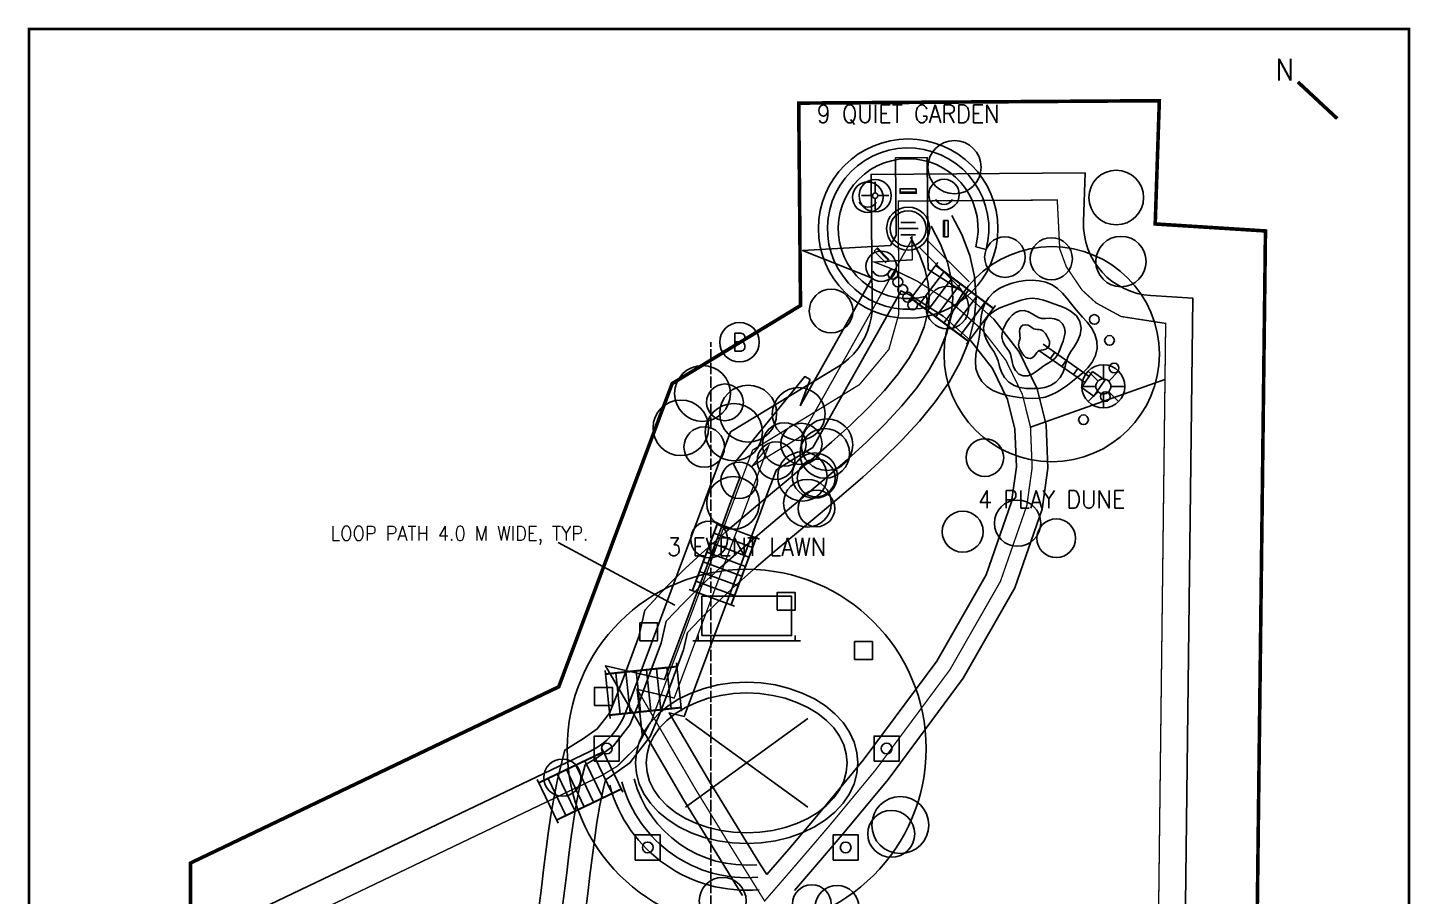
# Model space of a CAD drawing. Header units: metres. Extents: x -18 to 366, y -34 to 186.
# Drawn here: x -18.2 to 136, y 89.5 to 186.4 of the extents above; entities that cross this region are included whole.
import ezdxf
from ezdxf.enums import TextEntityAlignment as Align

# ---------------------------------------------------------------- set-up
doc = ezdxf.new("R2010")
doc.units = ezdxf.units.M
doc.linetypes.add('DASHED', pattern=[1.524, 1.27, -0.254])
for name, color, linetype in [('NABTA-ANNO', 7, 'Continuous'), ('NABTA-BRIDGE', 30, 'Continuous'), ('NABTA-CONNECT', 7, 'Continuous'), ('NABTA-D-ROOM03', 6, 'Continuous'), ('NABTA-D-ROOM04', 6, 'Continuous'), ('NABTA-D-ROOM09', 6, 'Continuous'), ('NABTA-DIM', 2, 'Continuous'), ('NABTA-LOOP', 3, 'Continuous'), ('NABTA-LOOP-EDGE', 94, 'Continuous'), ('NABTA-PARCEL', 1, 'Continuous'), ('NABTA-RING', 96, 'Continuous'), ('NABTA-ROOMS', 2, 'Continuous'), ('NABTA-SETBACK', 8, 'Continuous'), ('NABTA-SHEET', 7, 'Continuous'), ('NABTA-TREES', 64, 'Continuous'), ('NABTA-WADI', 5, 'Continuous'), ('NABTA-WADI-BANK', 4, 'Continuous')]:
    doc.layers.add(name, color=color, linetype=linetype)
doc.styles.add('textstyle3', font='')
doc.styles.add('textstyle4', font='Standard')
doc.styles.get('textstyle3').set_extended_font_data('Standard')

msp = doc.modelspace()

# ---------------------------------------------------------------- linework, layer by layer
at = {"layer": 'NABTA-BRIDGE'}
for p, q in [((83.32711569046798, 160.216427954364), (80.09078363983825, 155.8936794238494)), ((84.00225480428686, 159.2112863593778), (81.24537935375044, 155.528945018569)), ((84.9171222181524, 158.5263483592445), (82.16024676761597, 154.8440070184357)), ((85.83198963201794, 157.8414103591113), (83.07511418148151, 154.1590690183025)), ((86.74685704588349, 157.156472358978), (83.98998159534706, 153.4741310181692)), ((87.66172445974902, 156.4715343588447), (84.9048490092126, 152.7891930180359)), ((88.57659187361456, 155.7865963587114), (85.81971642307813, 152.1042550179026)), ((89.73118758752675, 155.4218619534311), (86.49485553689702, 151.0991134229164)), ((58.37537098811386, 131.2536290862727), (63.43363527828333, 129.3631364597871)), ((58.34995297225645, 130.0430604705183), (62.65884477499341, 128.4326408257343)), ((57.94984871268278, 128.9725283456147), (62.25874051541975, 127.3621087008307)), ((57.14964019353545, 126.8314640958075), (61.45853199627241, 125.2210444510235)), ((57.54974445310911, 127.9019962207111), (61.85863625584608, 126.2915765759271)), ((56.74953593396178, 125.760931970904), (61.05842773669875, 124.15051232612)), ((55.57464117109819, 123.7599042119476), (60.63290546126767, 121.869411585462)), ((56.34943167438811, 124.6903998460004), (60.65832347712508, 123.0799802012164)), ((46.2290211227904, 114.7069578106557), (46.79720456161392, 109.3369328963888)), ((47.40762199429412, 114.4294286506197), (47.89163010884749, 109.8549629829109)), ((48.54413520366276, 114.5496791138628), (49.02814331821614, 109.975213446154)), ((49.68064841303141, 114.6699295771059), (50.16465652758478, 110.0954639093971)), ((50.81716162240005, 114.790180040349), (51.30116973695343, 110.2157143726402)), ((51.95367483176869, 114.910430503592), (52.43768294632207, 110.3359648358832)), ((53.09018804113734, 115.0306809668351), (53.57419615569071, 110.4562152991263)), ((54.18461358837091, 115.5487110533572), (54.75279702719443, 110.1786861390903)), ((46.99457182876024, 100.9903742289828), (45.00762385015418, 105.1391135230712)), ((48.19809259561751, 101.1232659620698), (45.8655884468191, 105.993525133391)), ((43.90234378347694, 99.5094192138727), (41.91539580487088, 103.6581585079611)), ((44.93308646523803, 100.0030708855761), (42.94613848663198, 104.1518101796645)), ((45.96382914699914, 100.4967225572794), (43.97688116839308, 104.6454618513678)), ((40.98289382328981, 97.66770426014621), (38.65038967449141, 102.5379634314674)), ((41.84085841995473, 98.52211587046597), (39.85391044134868, 102.6708551645544)), ((42.87160110171583, 99.01576754216934), (40.88465312310978, 103.1645068362578))]:
    msp.add_line(p, q, dxfattribs=at)
for points in [[(89.4914592874801, 155.1016583585782, 0.22, 0.22, 0), (83.08738739042133, 159.8962243595111, 0.22, 0.22, 0)], [(86.73458383694367, 151.4193170177693, 0.22, 0.22, 0), (80.3305119398849, 156.2138830187023, 0.22, 0.22, 0)], [(58.75005723183011, 131.1135925954219, 0.22, 0.22, 0), (55.94932741481445, 123.6198677210968, 0.22, 0.22, 0)], [(63.05894903456708, 129.5031729506379, 0.22, 0.22, 0), (60.25821921755141, 122.0094480763128, 0.22, 0.22, 0)], [(54.22670125050598, 115.1509314300782, 0.22, 0.22, 0), (46.27110878492547, 114.3091781873767, 0.22, 0.22, 0)], [(54.71070936505936, 110.5764657623694, 0.22, 0.22, 0), (46.75511689947885, 109.7347125196679, 0.22, 0.22, 0)], [(38.82316775958758, 102.177203492851, 0.22, 0.22, 0), (46.03836653191528, 105.6327651947746, 0.22, 0.22, 0)], [(40.81011573819364, 98.0284641987626, 0.22, 0.22, 0), (48.02531451052133, 101.4840259006862, 0.22, 0.22, 0)]]:
    msp.add_lwpolyline(points, format="xyseb", dxfattribs=at)
at = {"layer": 'NABTA-CONNECT'}
for points in [[(108.6297246205928, 147.1608367926723), (93.63379810329906, 141.8709782928274)], [(50.39288449835938, 107.2856904442451), (49.80264545075815, 112.6029888880572)]]:
    msp.add_lwpolyline(points, dxfattribs=at)
at = {"layer": 'NABTA-D-ROOM03'}
for p, q in [((56, 118), (68, 118)), ((56.6, 118.6), (56.6, 118)), ((67.4, 118.6), (67.4, 118)), ((55.18, 99.45), (68.82000000000001, 109.35)), ((55.18, 109.35), (68.82000000000001, 99.45))]:
    msp.add_line(p, q, dxfattribs=at)
for points in [[(65.39992376674286, 121.4207390469142), (67.39992376674286, 121.4207390469142), (67.39992376674286, 123.4207390469142), (65.39992376674286, 123.4207390469142)], [(57, 118.6), (67, 118.6), (67, 123), (57, 123)], [(50.07261063532883, 118.0227555330226), (52.07261063532883, 118.0227555330226), (52.07261063532883, 120.0227555330226), (50.07261063532883, 120.0227555330226)], [(74.02275553302263, 115.9273893646712), (76.02275553302263, 115.9273893646712), (76.02275553302263, 117.9273893646712), (74.02275553302263, 117.9273893646712)], [(45.02522544663956, 110.8143424365364), (47.02522544663956, 110.8143424365364), (47.02522544663956, 112.8143424365364), (45.02522544663956, 112.8143424365364)], [(74.4, 104.4), (74.29391628103525, 105.5747357299805), (73.97748024598445, 106.7293714059227), (73.45610620313995, 107.8441508912858), (72.73871500692704, 108.9), (71.83758141961131, 109.8788528610785), (70.76812408671319, 110.7639610306789), (69.54864171970814, 111.5401800626211), (68.2, 112.19422863406), (66.74527456132711, 112.7149157926016), (65.20935615927125, 113.0933324366016), (63.61852478352864, 113.3230037523643), (62, 113.4), (60.38147521647136, 113.3230037523643), (58.79064384072874, 113.0933324366016), (57.25472543867289, 112.7149157926016), (55.8, 112.19422863406), (54.45135828029186, 111.5401800626211), (53.23187591328681, 110.7639610306789), (52.16241858038869, 109.8788528610785), (51.26128499307296, 108.9), (50.54389379686005, 107.8441508912858), (50.02251975401555, 106.7293714059227), (49.70608371896475, 105.5747357299805), (49.6, 104.4), (49.70608371896475, 103.2252642700195), (50.02251975401555, 102.0706285940773), (50.54389379686005, 100.9558491087142), (51.26128499307296, 99.9), (52.16241858038868, 98.92114713892153), (53.23187591328681, 98.03603896932108), (54.45135828029186, 97.2598199373789), (55.8, 96.60577136594006), (57.25472543867289, 96.08508420739842), (58.79064384072874, 95.70666756339838), (60.38147521647136, 95.47699624763571), (62, 95.4), (63.61852478352863, 95.47699624763571), (65.20935615927125, 95.70666756339838), (66.74527456132711, 96.08508420739842), (68.2, 96.60577136594006), (69.54864171970813, 97.25981993737888), (70.76812408671319, 98.03603896932108), (71.83758141961131, 98.92114713892151), (72.73871500692704, 99.9), (73.45610620313995, 100.9558491087142), (73.97748024598445, 102.0706285940773), (74.29391628103525, 103.2252642700195)], [(73.2, 104.4), (73.10418244738668, 105.4181042993164), (72.81836925443757, 106.4187885517997), (72.3474507641264, 107.3849307724477), (71.69948452238572, 108.3), (70.88555741126183, 109.148339146268), (69.91959594928933, 109.9154328932551), (68.81812800489767, 110.5881560542716), (67.6, 111.1549981495186), (66.286054442489, 111.606260353588), (64.89877330514824, 111.9342214450547), (63.46189335286458, 112.1332699187157), (62, 112.2), (60.53810664713542, 112.1332699187157), (59.10122669485177, 111.9342214450547), (57.713945557511, 111.606260353588), (56.4, 111.1549981495186), (55.18187199510233, 110.5881560542716), (54.08040405071067, 109.9154328932551), (53.11444258873816, 109.148339146268), (52.30051547761428, 108.3), (51.65254923587359, 107.3849307724477), (51.18163074556244, 106.4187885517997), (50.89581755261332, 105.4181042993164), (50.8, 104.4), (50.89581755261332, 103.3818957006836), (51.18163074556243, 102.3812114482003), (51.65254923587359, 101.4150692275523), (52.30051547761428, 100.5), (53.11444258873816, 99.65166085373198), (54.08040405071066, 98.88456710674494), (55.18187199510233, 98.21184394572838), (56.39999999999999, 97.64500185048139), (57.713945557511, 97.19373964641197), (59.10122669485177, 96.86577855494528), (60.53810664713542, 96.66673008128429), (62, 96.60000000000001), (63.46189335286457, 96.66673008128429), (64.89877330514823, 96.86577855494528), (66.286054442489, 97.19373964641197), (67.6, 97.64500185048138), (68.81812800489766, 98.21184394572836), (69.91959594928933, 98.88456710674494), (70.88555741126183, 99.65166085373198), (71.69948452238572, 100.5), (72.34745076412642, 101.4150692275523), (72.81836925443756, 102.3812114482003), (73.10418244738668, 103.3818957006836)], [(45, 104.6), (47.8, 104.6), (47.8, 107.4), (45, 107.4)], [(76.19999999999999, 104.6), (79, 104.6), (79, 107.4), (76.19999999999999, 107.4)], [(49.56913421348985, 93.56913421348986), (52.36913421348985, 93.56913421348986), (52.36913421348985, 96.36913421348987), (49.56913421348985, 96.36913421348987)], [(71.63086578651013, 93.56913421348985), (74.43086578651014, 93.56913421348985), (74.43086578651014, 96.36913421348986), (71.63086578651013, 96.36913421348986)]]:
    msp.add_lwpolyline(points, close=True, dxfattribs=at)
for centre in [(46.4, 106), (77.6, 106), (50.96913421348985, 94.96913421348987), (73.03086578651013, 94.96913421348985)]:
    msp.add_circle(centre, 0.6, dxfattribs=at)
for radius in [15.8, 14.4, 13]:
    msp.add_arc((62, 106), radius, 195, 275, dxfattribs=at)
at = {"layer": 'NABTA-D-ROOM04'}
for p, q in [((95.06388455641424, 151.0957521349801), (100.1753933127775, 147.5166351721496)), ((94.58208034987935, 150.4076644177774), (99.69358910624265, 146.8285474549469)), ((96.34176174550507, 150.2009728942725), (95.85995753897018, 149.5128851770697)), ((97.61963893459588, 149.3061936535648), (97.137834728061, 148.6181059363621)), ((98.89751612368671, 148.4114144128572), (98.41571191715182, 147.7233266956545)), ((101.1660303038033, 146.9939696961967), (100.0629437251523, 148.0970562748477)), ((101.76, 147.24), (101.76, 148.8)), ((102.3539696961967, 146.9939696961967), (103.4570562748477, 148.0970562748477)), ((100.92, 146.4), (99.36, 146.4)), ((101.1660303038033, 145.8060303038033), (100.0629437251523, 144.7029437251523)), ((101.76, 145.56), (101.76, 144)), ((102.3539696961967, 145.8060303038033), (103.4570562748477, 144.7029437251523)), ((102.6, 146.4), (104.16, 146.4))]:
    msp.add_line(p, q, dxfattribs=at)
for points in [[(101.0333454176331, 151.44), (100.8070370782006, 152.2249965499939), (100.4245927739958, 152.9428903321811), (99.95009110530822, 153.5780133475421), (99.44896874973426, 154.1411369875566), (98.96866620602921, 154.6625545624356), (98.52665765662584, 155.1774847639611), (98.10978523541118, 155.7097852354112), (97.68431160282397, 156.2606142755578), (97.21201583673034, 156.8065324614282), (96.66565336453972, 157.3075296707633), (96.03793007916295, 157.7213232865087), (95.34133292740763, 158.0177693378489), (94.60025016628907, 158.1874068482021), (93.84, 158.2408936232069), (93.07831304614275, 158.2001586905651), (92.3231626187501, 158.0856987885536), (91.57744418597746, 157.9060130257911), (90.84747666741953, 157.6540387298453), (90.1502815065861, 157.3121533430393), (89.51504101832526, 156.8633270250382), (88.97686934695571, 156.3031306530443), (88.56481822382493, 155.646817088017), (88.28914681690664, 154.9278322222567), (88.13383766532567, 154.1879429511747), (88.05859818253224, 153.4629999913605), (88.01080131359417, 152.7704765610958), (87.94357120776762, 152.1043679669325), (87.83334541763313, 151.44), (87.69003590760978, 150.7470654654303), (87.55554433319575, 150.0056140039577), (87.49083114523776, 149.2183297297339), (87.55617969342234, 148.4138716312048), (87.79190677621585, 147.6397311524332), (88.20648208804785, 146.9474193794258), (88.77597572374874, 146.3759757237488), (89.45424621828869, 145.9404387069798), (90.1891924267279, 145.6297730316148), (90.93838800818796, 145.4147406144514), (91.67824646135475, 145.2620633264383), (92.40405659918429, 145.1487208970488), (93.12231908172541, 145.0704056776113), (93.84, 145.040893623207), (94.5562441307064, 145.0831575199743), (95.26043894697345, 145.2166503477536), (95.93712780378566, 145.4467530657206), (96.5747420237713, 145.7612496735334), (97.17310491658853, 146.135393913226), (97.74510640286054, 146.5431514564602), (98.31067885861813, 146.9693211413819), (98.88499379240292, 147.4167517034817), (99.46590624672, 147.9050088122543), (100.0266267216376, 148.4606775948229), (100.5178581426027, 149.1033163735523), (100.8798497543942, 149.8332002328724), (101.0605723783584, 150.6264368823688)], [(98.88000000000001, 151.44), (99.18019995511935, 152.1430506617075), (99.28762376712743, 152.8996863890704), (99.1416392071454, 153.6360108624086), (98.75036403945776, 154.275), (98.18181868886317, 154.7715946568761), (97.5298181771802, 155.1298181771802), (96.8734754559993, 155.3933021821493), (96.25088079912317, 155.6157680350736), (95.65801086240857, 155.8290664805684), (95.06909038468619, 156.0270277627432), (94.46316986258441, 156.1734450466518), (93.84, 156.228), (93.2168301374156, 156.1734450466518), (92.61090961531382, 156.0270277627432), (92.02198913759143, 155.8290664805684), (91.42911920087684, 155.6157680350736), (90.80652454400071, 155.3933021821493), (90.1501818228198, 155.1298181771802), (89.49818131113683, 154.7715946568761), (88.92963596054224, 154.275), (88.5383607928546, 153.6360108624086), (88.39237623287258, 152.8996863890704), (88.49980004488066, 152.1430506617075), (88.8, 151.44), (89.18643575247134, 150.8273466441294), (89.55109143813362, 150.290790414437), (89.82893351943163, 149.7785618641685), (90.02082796931063, 149.235), (90.18481701872751, 148.6352794524682), (90.4021818228198, 148.0021818228198), (90.73716025159139, 147.3963005120137), (91.21088079912316, 146.8862319649264), (91.80056186416847, 146.5163607928546), (92.46019441005278, 146.2904954337494), (93.14746584500628, 146.1796808440038), (93.84, 146.148), (94.53253415499373, 146.1796808440038), (95.21980558994723, 146.2904954337494), (95.87943813583153, 146.5163607928546), (96.46911920087685, 146.8862319649264), (96.94283974840862, 147.3963005120137), (97.27781817718021, 148.0021818228198), (97.49518298127249, 148.6352794524682), (97.65917203068938, 149.235), (97.85106648056838, 149.7785618641685), (98.12890856186638, 150.290790414437), (98.49356424752867, 150.8273466441294)], [(97.26617206475595, 151.44), (97.40887723308435, 151.9098516013183), (97.48671827133604, 152.4171352158283), (97.43665801916585, 152.9297845307565), (97.21666023413631, 153.3895156951405), (96.8305480361072, 153.7347282169525), (96.33127387410705, 153.9312738741071), (95.79970197619404, 153.9939333385831), (95.30942351354913, 153.9851161833035), (94.89587433164135, 153.9891061316102), (94.54567288663002, 154.073607066427), (94.21096764296175, 154.2577789997146), (93.84, 154.5030377566035), (93.40671813007944, 154.7311025454183), (92.923718545778, 154.8596089411896), (92.43296476874066, 154.8368835380431), (91.98157109015071, 154.6588932941138), (91.59797604241018, 154.3618625080489), (91.282554061137, 153.997445938863), (91.01716056708955, 153.6060408796034), (90.78617309740791, 153.2031277842701), (90.59450288045215, 152.7843289235595), (90.47006236101188, 152.3429720689101), (90.44805037207351, 151.8865586402072), (90.54617206475595, 151.44), (90.74636776465235, 151.0327155895996), (90.9956967186735, 150.6778712327394), (91.22818756069, 150.358151865263), (91.39696952070489, 150.0295156951405), (91.4992135893501, 149.6438514140139), (91.57951630453346, 149.1795163045335), (91.70882517325545, 148.662598891826), (91.94942351354914, 148.165425469872), (92.32424166614796, 147.7806356731343), (92.80640890354108, 147.5825855137645), (93.333831631243, 147.5952695312826), (93.84, 147.7830377566035), (94.28385414179819, 148.0685930769863), (94.66298252886695, 148.3685873885271), (95.00459743423406, 148.6284130795672), (95.34157109015071, 148.8392025806824), (95.68885284534878, 149.0305280612918), (96.0343116307106, 149.2456883692894), (96.34849501384666, 149.5151640766648), (96.60586381083934, 149.8431277842701), (96.802973338928, 150.2126962580661), (96.96108391367443, 150.6037080858212), (97.11055984050552, 151.0094226284884)], [(95.73986648003995, 151.44), (95.65374938419242, 151.6787846364265), (95.54547540973167, 151.8969807587487), (95.43259477815434, 152.0996743564761), (95.31342130595881, 152.290680187625), (95.1744260528517, 152.4639411238153), (95.00416707767216, 152.6041670776721), (94.80439146071924, 152.6968194209607), (94.59113438050409, 152.7410029103448), (94.38519246636231, 152.7562110463955), (94.1982381156461, 152.776962848799), (94.02385240940885, 152.8364976949017), (93.84, 152.9476781494025), (93.62253017985401, 153.0918472807675), (93.36229461868717, 153.2228207541085), (93.075667155517, 153.2852627193181), (92.80146552838454, 153.2387944702497), (92.58480464366053, 153.075802436254), (92.4559664422879, 152.8240335577121), (92.41555792845801, 152.5330128443068), (92.43411230511263, 152.2516896390936), (92.46654559996637, 152.0089034397949), (92.47385833597501, 151.806056555622), (92.44068794085524, 151.6242229274906), (92.37986648003995, 151.44), (92.32249464997642, 151.2402166305671), (92.29996463340039, 151.0273487672043), (92.32835954891641, 150.8138580237294), (92.40357594924309, 150.610680187625), (92.50875882947315, 150.418502722346), (92.62828829288536, 150.2282882928853), (92.75895305924995, 150.0311521975822), (92.91113438050408, 149.8311575536291), (93.0993761336156, 149.6519758171576), (93.32860612410164, 149.5314520724677), (93.58528440354948, 149.5052429606856), (93.84, 149.5876781494025), (94.06109818571338, 149.7605925465515), (94.23192661023164, 149.9773099777773), (94.3614834882637, 150.1810274900801), (94.48146552838455, 150.328949113534), (94.63024304512984, 150.4101352128755), (94.83184522707471, 150.4481547729253), (95.08122515183656, 150.4875744428375), (95.34395766182834, 150.5716896390936), (95.5707808292043, 150.7230871070482), (95.71936911230628, 150.9364245640775), (95.77194267507124, 151.1856549216312)], [(100.5539537607692, 148.0572755213803), (101.9301291951747, 147.0936671083106), (100.6912040926565, 145.3242986926464), (99.31502865825097, 146.2879071057161)]]:
    msp.add_lwpolyline(points, close=True, dxfattribs=at)
for centre, radius in [((100.7449097905626, 153.8652595099713), 0.54), ((102.4454492227208, 151.5275995277979), 0.54), ((101.76, 146.4), 2.4), ((102.9590379387509, 148.4572184318492), 0.54), ((101.76, 146.4), 0.8400000000000001), ((101.9866603546662, 145.2663627306407), 0.54), ((99.54530113348535, 142.6770678090735), 0.54)]:
    msp.add_circle(centre, radius, dxfattribs=at)
at = {"layer": 'NABTA-D-ROOM09'}
for p, q in [((76.32304473782995, 167.9769552621701), (76.32304473782995, 169.2069552621701)), ((79.1, 168.05), (80.9, 168.05)), ((76.02304473782995, 167.6769552621701), (74.79304473782994, 167.6769552621701)), ((76.32304473782995, 167.37695526217), (76.32304473782995, 166.1469552621701)), ((76.62304473782994, 167.6769552621701), (77.85304473782995, 167.6769552621701)), ((78.9, 164), (81.1, 164)), ((79.175, 164.7), (80.825, 164.7)), ((84.05, 164.9), (84.05, 163.1)), ((79.175, 163.3), (80.825, 163.3)), ((85.93969696196699, 157.2117749006092), (81.27279220613578, 161.8786796564404)), ((86.78822509939086, 158.060303038033), (82.12132034355965, 162.7272077938642)), ((87.53422144505473, 161.9812114482003), (88.69333243660162, 161.6706285940773)), ((77.77261363926237, 160.4998214331266), (76.49982143312658, 161.7726136392624)), ((82.01878855179966, 156.4657785549453), (82.32937140592269, 155.3066675633984))]:
    msp.add_line(p, q, dxfattribs=at)
for points in [[(88.69333243660162, 161.6706285940773), (88.89525359420985, 162.6308895242908), (88.99143399423671, 163.607425513712), (88.98073030914743, 164.5886281630713), (88.86326977710988, 165.5628335990024), (88.64044868947336, 166.5184611262789), (88.31491579260158, 167.4441508912858), (87.89054080136756, 168.3288989202745), (87.37236839860093, 169.1621879271594), (86.7665582673108, 169.9341123359006), (86.08031186854095, 170.6354960312911), (85.32178683527225, 171.2580014384073), (84.5, 171.7942286340599), (83.62472020872863, 172.237803312075), (82.70635219553846, 172.583452556734), (81.75581289814515, 172.8270675236291), (80.78440168472893, 172.9657522828257), (79.80366603468894, 172.9978582437192), (78.82526427001953, 172.9230037523643), (77.86082696906445, 172.7420786283193), (76.92181871006899, 172.4572335870732), (76.019401788029, 172.0718546737942), (75.16430352487859, 171.590523012316), (74.36668875034347, 171.0189603478359), (73.63603896932108, 170.3639610306789), (72.98103965216407, 169.6333112496565), (72.40947698768403, 168.8356964751214), (71.92814532620581, 167.980598211971), (71.54276641292682, 167.078181289931), (71.25792137168065, 166.1391730309356), (71.0769962476357, 165.1747357299805), (71.00214175628082, 164.1963339653111), (71.0342477171743, 163.2155983152711), (71.17293247637093, 162.2441871018549), (71.41654744326596, 161.2936478044616), (71.76219668792497, 160.3752797912714), (72.20577136594005, 159.5), (72.74199856159265, 158.6782131647278), (73.36450396870887, 157.9196881314591), (74.06588766409938, 157.2334417326892), (74.83781207284058, 156.6276316013991), (75.6711010797255, 156.1094591986324), (76.55584910871418, 155.6850842073984), (77.48153887372106, 155.3595513105267), (78.43716640099763, 155.1367302228901), (79.41137183692871, 155.0192696908526), (80.39257448628803, 155.0085660057633), (81.36911047570925, 155.1047464057901), (82.32937140592269, 155.3066675633984)], [(87.53422144505473, 161.9812114482003), (87.70921978164853, 162.8134375877187), (87.7925761283385, 163.6597687785504), (87.7832996012611, 164.5101444079951), (87.68150047349522, 165.3544557858021), (87.48838886421025, 166.1826663094417), (87.20626035358804, 166.9849307724477), (86.83846869451857, 167.7517123975712), (86.38938594545414, 168.4738962035381), (85.86435049833602, 169.1428973577805), (85.26960361940215, 169.750763227119), (84.61221525723595, 170.2902679132864), (83.9, 170.7549981495186), (83.14142418089816, 171.1394295371317), (82.34550523613333, 171.4389922158362), (81.5217045117258, 171.6501251871452), (80.67981479343173, 171.7703186451156), (79.82984389673042, 171.7981438112233), (78.9818957006836, 171.7332699187157), (78.14605003985585, 171.5764681445434), (77.33224288205979, 171.3296024421301), (76.55014821629179, 170.995607383955), (75.80906305489478, 170.5784532773405), (75.11779691696434, 170.0830989681245), (74.48456710674493, 169.5154328932551), (73.91690103187553, 168.8822030830357), (73.4215467226595, 168.1909369451052), (73.00439261604504, 167.4498517837082), (72.67039755786992, 166.6677571179402), (72.42353185545656, 165.8539499601441), (72.26673008128428, 165.0181042993164), (72.2018561887767, 164.1701561032696), (72.22968135488438, 163.3201852065683), (72.34987481285481, 162.4782954882742), (72.56100778416383, 161.6544947638667), (72.86057046286831, 160.8585758191018), (73.24500185048137, 160.1), (73.70973208671363, 159.3877847427641), (74.24923677288103, 158.7303963805979), (74.85710264221946, 158.135649501664), (75.52610379646184, 157.6106140545459), (76.24828760242877, 157.1615313054814), (77.01506922755229, 156.793739646412), (77.81733369055826, 156.5116111357898), (78.64554421419794, 156.3184995265048), (79.48985559200489, 156.2167003987389), (80.34023122144961, 156.2074238716615), (81.18656241228135, 156.2907802183515), (82.01878855179966, 156.4657785549453)]]:
    msp.add_lwpolyline(points, dxfattribs=at)
for points in [[(80.9, 168.45), (79.1, 168.45), (79.1, 167.95), (80.9, 167.95)], [(84.45, 163.1), (84.45, 164.9), (83.95, 164.9), (83.95, 163.1)], [(76.21697872065197, 161.4897709267877), (77.48977092678776, 160.216978720652), (77.84332431738103, 160.5705321112453), (76.57053211124524, 161.843324317381)]]:
    msp.add_lwpolyline(points, close=True, dxfattribs=at)
for centre, radius in [((75.5, 167.5), 1.7), ((76.32304473782995, 167.6769552621701), 1.8), ((84, 167.8), 1.7), ((76.32304473782995, 167.6769552621701), 0.3), ((80, 164), 2.4), ((80, 164), 2), ((77, 159.8), 1.7), ((78.3, 158.9), 0.55), ((78.85, 158.05), 0.55), ((79.4, 157.2), 0.55), ((79.95, 156.35), 0.55), ((80.5, 155.5), 0.55)]:
    msp.add_circle(centre, radius, dxfattribs=at)
for centre in [(75.5, 167.5), (84, 167.8), (77, 159.8)]:
    msp.add_arc(centre, 1.1, 210, 329.9999999999999, dxfattribs=at)
at = {"layer": 'NABTA-DIM', "linetype": 'DASHED'}
msp.add_line((58, -1.586880570409982), (58, 151.3333473095737), dxfattribs=at)
at = {"layer": 'NABTA-DIM'}
msp.add_line((41, 129), (54, 122), dxfattribs=at)
msp.add_circle((61.2, 151.3333473095737), 2.2, dxfattribs=at)
at = {"layer": 'NABTA-LOOP'}
msp.add_lwpolyline([(64, 89, 0.15, 0.15, 0), (64.67195420505112, 89.77491202460219, 0.15, 0.15, 0), (65.34356200629, 90.54973907136842, 0.15, 0.15, 0), (66.01447720283315, 91.32439617178149, 0.15, 0.15, 0), (68.01961245587592, 93.64649844516919, 0.15, 0.15, 0), (71.31554810861604, 97.50534913647213, 0.15, 0.15, 0), (76.37633527706267, 103.6266431880553, 0.15, 0.15, 0), (84.65431601227243, 114.7943315018143, 0.15, 0.15, 0), (90.28588502671971, 124.6497718835269, 0.15, 0.15, 0), (93.23145603188523, 133.1206407474556, 0.15, 0.15, 0), (93.82325503065745, 137.3531246952678, 0.15, 0.15, 0), (93.63379810329906, 141.8709782928274, 0.15, 0.15, 0), (92.72701492505814, 145.5209061189635, 0.15, 0.15, 0), (90.88873525570338, 149.319456883913, 0.15, 0.15, 0), (88.26820965775475, 152.6949099982918, 0.15, 0.15, 0), (84.96470013307493, 155.6235890837623, 0.15, 0.15, 0), (81.09680384861194, 158.0849515607929, 0.15, 0.15, 0), (78.99234613850913, 159.1348623407093, 0.15, 0.15, 0), (78.4514098236046, 159.3781822058414, 0.15, 0.15, 0), (77.905101395853, 159.6137843102045, 0.15, 0.15, 0), (76.23675894078306, 160.2740299430267, 0.15, 0.15, 0), (80.45530980428269, 160.5208807352897, 0.15, 0.15, 0), (80.45180665480741, 160.9163863110502, 0.15, 0.15, 0), (80.44563626378591, 161.6130234573759, 0.15, 0.15, 0), (80.44297200808762, 161.9138179257144, 0.15, 0.15, 0), (80.43206159443564, 163.1456036270236, 0.15, 0.15, 0), (80.43181750048294, 163.1731618342826, 0.15, 0.15, 0), (80.43497868083865, 162.8162645721223, 0.15, 0.15, 0), (68.07300484448015, 140.8310329605279, 0.15, 0.15, 0), (65.94864135906106, 139.538006688131, 0.15, 0.15, 0), (65.52689159337679, 139.2813022535321, 0.15, 0.15, 0), (65.10653180608952, 139.0254438505082, 0.15, 0.15, 0), (64.27055553695632, 138.516614129743, 0.15, 0.15, 0), (63.85521860732368, 138.2638129657248, 0.15, 0.15, 0), (62.62142878635046, 137.5128479524001, 0.15, 0.15, 0), (62.62111288307755, 137.5134644577174, 0.15, 0.15, 0), (64.42789121789977, 139.7356758920642, 0.15, 0.15, 0), (64.26805303651881, 139.3080075934642, 0.15, 0.15, 0), (63.94582785668162, 138.4458512974125, 0.15, 0.15, 0), (63.78347059424494, 138.0114428626333, 0.15, 0.15, 0), (63.62030293376095, 137.5748661001675, 0.15, 0.15, 0), (63.12607845737845, 136.2525028255428, 0.15, 0.15, 0), (62.95980885828469, 135.8076264140435, 0.15, 0.15, 0), (62.62505729000618, 134.9119541008173, 0.15, 0.15, 0), (61.77586443298335, 132.6398257444476, 0.15, 0.15, 0), (61.08463956794372, 130.7903617463749, 0.15, 0.15, 0), (53.92839532559831, 111.6428791295931, 0.15, 0.15, 0), (49.80264545075815, 112.6029888880572, 0.15, 0.15, 0), (56.37307766399938, 101.3408872569916, 0.15, 0.15, 0), (60.14555251070553, 95.19216040659137, 0.15, 0.15, 0), (62.0676454018704, 92.09879837596078, 0.15, 0.15, 0), (63.03318111088587, 90.54973907136842, 0.15, 0.15, 0), (63.51651034941763, 89.77491202460222, 0.15, 0.15, 0), (63.99999999999998, 89.00000000000004, 0.15, 0.15, 0)], format="xyseb", dxfattribs=at)
at = {"layer": 'NABTA-LOOP-EDGE'}
for points in [[(67.33816261889487, 90.17968721846357), (69.34722803388213, 92.50634092446523), (72.65534694155626, 96.37945565690177), (77.75461663807387, 102.5472963942732), (86.1221431622541, 113.8357894662238), (91.88563440647505, 123.9220983087901), (94.94080445178031, 132.708151934861), (95.57836597250613, 137.2679246073617), (95.37484546382542, 142.1211430942266), (94.38151398653343, 146.1194398056612), (92.38384923877237, 150.2473377975831), (89.55080928379428, 153.8965269322652), (86.0215520427983, 157.0253394244744), (82.21488369019886, 159.447739084782), (82.20173801206657, 160.931886145924), (82.19556762104507, 161.6285232922498), (82.19290336534678, 161.9293177605882), (82.18904232112219, 162.3652296535451), (82.18695971894519, 162.6003554393272), (82.1819929516948, 163.1611034618974), (82.18175545981588, 163.1879162950265), (82.1817488577421, 163.1886616691565), (82.10424968336991, 171.9383184554526), (78.60438696885439, 171.9073187857042), (78.68091504055512, 163.2672994906996), (78.0429541964499, 162.1327139380648)], [(75.99368064773046, 158.488170259158), (68.23470896141691, 161.5587791473464), (78.0429541964499, 162.1327139380648)], [(82.1817488577421, 163.1886616691565), (82.18175545981588, 163.1879162950265), (82.1819929516948, 163.1611034618974), (82.18695971894519, 162.6003554393272), (82.18904232112219, 162.3652296535451)], [(75.99368064773046, 158.488170259158), (67.97450563273344, 144.2264170494817)], [(64.23033065604353, 91.93744406537014), (64.69079178677143, 92.4691051250994), (66.6919968778697, 94.78665596587314), (69.97574927567582, 98.6312426160425), (74.99805391605146, 104.7059899818375), (83.18648886229076, 115.7528735374048), (88.68613564696437, 125.3774454582637), (91.52210761199015, 133.5331295600501), (92.06814408880876, 137.4383247831739), (91.89275074277269, 141.6208134914283), (91.07251586358285, 144.9223724322658), (89.39362127263439, 148.3915759702429), (86.98561003171523, 151.4932930643184), (83.90784822335155, 154.2218387430503), (80.23409073417142, 156.5596596587509), (79.21151238668138, 157.0698224551733), (69.3739928863529, 139.5742228396666), (66.85851537587192, 138.043139043979), (66.43676561018772, 137.7864346093802), (66.01640582290037, 137.5305762063562), (65.31166109526201, 137.1016225671019), (65.25955525001957, 136.9622064526953), (64.76533077363707, 135.6398431780706), (64.59906117454332, 135.1949667665713), (64.26430960626479, 134.2992944533451), (63.41511674924197, 132.0271660969754), (62.72389188420234, 130.1777020989027), (55.0293434749074, 109.589915136691), (53.35990079690797, 109.9784137745067), (57.8748586657187, 102.2395143036236), (61.63459135740005, 96.11155579069859), (63.55342159912203, 93.02344457596368), (64.23033065604353, 91.93744406537014)], [(61.27599512851636, 136.3010560769509), (60.54299504811529, 137.731552326706), (68.48271041369179, 147.4968488939679), (69.0708949478604, 147.1599523847343), (67.97450563273344, 144.2264170494817)], [(61.27599512851636, 136.3010560769509), (60.98580497374756, 135.5246137482895), (60.13661211672472, 133.2524853919198), (59.4453872516851, 131.403021393847), (52.82744717628922, 113.6958431224951), (46.24539010460833, 115.2275640016077), (54.87129666228006, 100.4422602103595), (58.65651366401101, 94.27276502248415), (60.58186920461878, 91.17415217595789), (61.5480535146573, 89.62405228691033)]]:
    msp.add_lwpolyline(points, dxfattribs=at)
at = {"layer": 'NABTA-PARCEL'}
msp.add_lwpolyline([(119.83, 163.74, 0.4, 0.4, 0), (107.54, 164.52, 0.4, 0.4, 0), (108, 178.27, 0.4, 0.4, 0), (67.8, 178, 0.4, 0.4, 0), (68, 155.42, 0.4, 0.4, 0), (53.69, 146.71, 0.4, 0.4, 0), (41.05, 112.89, 0.4, 0.4, 0), (0, 93.23, 0.4, 0.4, 0), (0, 83, 0.4, 0.4, 0), (33.8, 54.93, 0.4, 0.4, 0), (34.16, 23.37, 0.4, 0.4, 0), (0.94, 4.1, 0.4, 0.4, 0), (0.94, 4.1, 0.4, 0.4, 0), (0.06, 0, 0.4, 0.4, 0), (117.87, 0.84, 0.4, 0.4, 0), (119.83, 163.74, 0.4, 0.4, 0)], format="xyseb", close=True, dxfattribs=at)
at = {"layer": 'NABTA-RING'}
msp.add_lwpolyline([(12.4218183993272, 86.98268215147266, 0.15, 0.15, 0), (45.8013973401449, 102.9691016880494, 0.15, 0.15, 0), (47.60386116641872, 104.0555841273286, 0.15, 0.15, 0), (49.83944759870729, 106.2759535147099, 0.15, 0.15, 0), (51.35387170219707, 109.0389965016035, 0.15, 0.15, 0), (62.6611068103777, 139.2930068939032, 0.15, 0.15, 0), (74.57501990527096, 146.6013202096181, 0.15, 0.15, 0), (77.8534654884364, 150.5302947053843, 0.15, 0.15, 0), (78.96024752583634, 154.4856691311968, 0.15, 0.15, 0), (78.89720486590183, 167.0742853618327, 0.15, 0.15, 0), (96.62328149638913, 167.1933411003957, 0.15, 0.15, 0), (96.89700527175958, 161.740312389018, 0.15, 0.15, 0), (97.6258936212925, 159.7544470717795, 0.15, 0.15, 0), (99.39453124590892, 157.1273456204063, 0.15, 0.15, 0), (100.960243716988, 155.7048535317804, 0.15, 0.15, 0), (103.744451147491, 154.1955722236912, 0.15, 0.15, 0), (108.7050816073236, 153.4239251286135, 0.15, 0.15, 0), (107.0006258356452, 11.76277961514092, 0.15, 0.15, 0)], format="xyseb", dxfattribs=at)
at = {"layer": 'NABTA-ROOMS'}
for centre, radius in [((80, 164), 10), ((96, 150), 12), ((62, 106), 20)]:
    msp.add_circle(centre, radius, dxfattribs=at)
at = {"layer": 'NABTA-SETBACK'}
msp.add_lwpolyline([(8, 88.19126059284119), (44.50556170192357, 105.6748012276723), (45.17994409328965, 106.0384628158127), (45.81644448466817, 106.4649702744208), (46.40922456268886, 106.9504114547662), (46.95284703948514, 107.490333637303), (47.44232552633257, 108.0797843743345), (47.87317027140553, 108.713356916445), (48.24142934212117, 109.385239806024), (48.54372487432514, 110.0892701829843), (60.21444131663833, 141.315823195566), (72.1594240768497, 148.5863193410196), (72.78183265837887, 149.006414697904), (73.36211086208512, 149.4830170033333), (73.89514614185666, 150.0119271485905), (74.37624218577002, 150.5884851662851), (74.80116029298657, 151.2076112870364), (75.16615671886284, 151.8638506948249), (75.46801565924488, 152.5514215866961), (75.70407758333855, 153.2642661133849), (75.87226266552838, 153.9961037520493), (75.97108910969915, 154.7404866408704), (75.9996862046133, 155.4908563879948), (75.8706944479286, 170.0540257176965), (99.72602290646482, 170.2142480730151), (99.54447307207741, 164.7874867190432), (99.55580106867849, 164.0174391329557), (99.64112033445961, 163.2520488852828), (99.79964019764334, 162.4984090101949), (100.0298916209514, 161.7635036486613), (100.3297408154855, 161.0541433249305), (100.6964090150028, 160.3769018319541), (101.1264982273337, 159.7380553106496), (101.6160227242974, 159.1435240875682), (102.1604459782927, 158.5988178099696), (102.754722703264, 158.1089843867494), (103.3933456104396, 157.6785632083941), (104.0703964455481, 157.311543079484), (104.7796008345389, 157.0113252535936), (105.5143864295409, 156.7806919131507), (106.2679438162073, 156.6217803863608), (107.0332896180068, 156.5360633401322), (111.7391502598717, 156.2374000935371), (109.965000607742, 8.783839720102488)], dxfattribs=at)
at = {"layer": 'NABTA-SHEET'}
msp.add_lwpolyline([(-18, -34, 0.3, 0.3, 0), (135.83, -34, 0.3, 0.3, 0), (135.83, 186.27, 0.3, 0.3, 0), (-18, 186.27, 0.3, 0.3, 0)], format="xyseb", close=True, dxfattribs=at)
msp.add_lwpolyline([(127.83, 176.27, 0.4, 0.4, 0), (123.441877790285, 180.361990160375, 0.4, 0.4, 0)], format="xyseb", dxfattribs=at)
at = {"layer": 'NABTA-TREES'}
for centre, radius in [((85.16151675483069, 170.8549543740147), 2.971039887491675), ((103.1972287373787, 167.4647440776408), 3.044443904368543), ((90.784160286208, 160.821513552258), 2.260577908902234), ((95.95639887426017, 160.6406282099749), 2.350058015307878), ((103.7230618812146, 160.3316332303373), 2.808084264968131), ((71.41609521505015, 154.8103437117191), 2.438410815693294), ((84.38437138183866, 155.1988394858428), 2.370451691845474), ((57.07751801468438, 145.6178941208934), 3.114949170037555), ((59.58083013880645, 144.6224896907145), 2.048015723063828), ((62.16378955736005, 143.3697665759685), 3.17396136477706), ((67.79784364160341, 143.3240003134018), 2.943541746348478), ((54.6643648139324, 141.7790147814597), 3.097996541129109), ((60.56465195108369, 141.2964193557193), 3.198562985158882), ((57.26988067154062, 139.6353973514466), 2.260653564225788), ((66.18561125611174, 139.9135995360472), 2.428663655335432), ((68.10919795735234, 139.9881362844374), 2.294112861336877), ((70.95700049916789, 139.8967530631019), 2.872534092778302), ((70.70798223114, 138.925390622787), 2.763633706235749), ((88.55237849380867, 138.4594196473865), 2.099740397282291), ((65.26276534477817, 138.1151388158573), 2.094403710361949), ((68.21030382550134, 136.356792365836), 2.751356189294458), ((69.58663652260626, 136.4506018478906), 2.523201804310797), ((61.16352271968574, 135.9168783453461), 2.032332093661644), ((69.75402505563592, 136.1743079739756), 2.111481705963857), ((60.48845214318439, 133.399017223427), 2.937265788078011), ((68.7700207048093, 133.3658140735119), 2.654952779027548), ((69.77137839934436, 132.7848680279275), 2.042489844897912), ((92.19430329848728, 131.1438143135981), 2.580349636308065), ((57.82163047339584, 129.3273856773586), 2.04636671943771), ((86.08113524854569, 130.1935536750724), 2.282361478001097), ((96.5089082031492, 129.4608945690886), 2.154511605473421), ((41.44947142842359, 102.7579833208102), 2.064187534828635), ((79.12262809234375, 97.46563857844386), 3.177096367156767), ((78.11680633393422, 96.4838309490106), 2.614858776179793), ((59.32938678476514, 89.01733258945106), 2.614418458431294), ((69.2603851003601, 88.65255791645087), 2.155728739279158), ((72.081574232861, 88.28191742468442), 2.442791748475749)]:
    msp.add_circle(centre, radius, dxfattribs=at)
at = {"layer": 'NABTA-WADI'}
msp.add_lwpolyline([(41.44572684005833, 88.14019390122893), (41.69603921574487, 90.14361326467353), (41.9412730510078, 92.14703262811814), (42.18953067069133, 94.15045199156275), (42.45260436783516, 96.15387135500735), (42.74544278052159, 98.15729071845196), (43.08548669382274, 100.1607100818966), (43.49189745583413, 102.1641294453412), (43.98470492804894, 104.1675488087858), (45.24817665878135, 104.9391270526789), (47.17178331257779, 106.2983709771126), (48.9752049445549, 108.6434387381253), (50.00178390965532, 111.1341025847068), (50.80490690021717, 113.28296489015), (51.62944378049512, 115.4891229036785), (52.47563717215237, 117.7532257917994), (53.02022337218375, 120.1949037163427), (54.90237435277521, 122.1983230797873), (56.93544054699164, 124.2017424432319), (59.10005160055211, 126.2051618066765), (61.37179452514686, 128.2085811701211), (63.72168264854239, 130.2120005335657), (66.11678324884157, 132.2154198970103), (68.5209854878417, 134.2188392604549), (70.89588554734812, 136.2222586238995), (73.20176190867038, 138.2256779873441), (75.39861063108935, 140.2290973507887), (77.44720838260284, 142.2325167142333), (79.31016992612993, 144.2359360776779), (80.95296680226319, 146.2393554411225), (82.3448750753966, 148.2427748045671), (83.45982218751507, 150.2461941680118), (84.27710612229819, 152.2496135314564), (84.7819641182691, 154.253032894901), (84.96597295135085, 156.2564522583456), (84.8272681776002, 158.2598716217902), (84.37057550986975, 160.2632909852348), (83.60705350787882, 162.2667103486794), (82.55395279248674, 164.270129712124)], dxfattribs=at)
at = {"layer": 'NABTA-WADI-BANK'}
for points in [[(44.02494660944927, 87.81207929350776), (44.27638233134387, 89.82448955697849), (44.52177569522159, 91.82921217743709), (44.76863227677958, 93.82132527397565), (45.02800723905772, 95.79657718042759), (45.31378252626303, 97.75167500632021), (45.64186066309497, 99.68459621544011), (46.02938540971564, 101.5949161522238), (46.25366488887011, 102.5066836815227), (46.67751883204689, 102.7655232528315), (48.99319746395295, 104.401810019228), (51.24716633919218, 107.3327440004593), (52.42209413434013, 110.1833285937571), (53.24036748437284, 112.3727276996199), (54.06490436465079, 114.5788857131484), (54.97410577558258, 117.0115749313219), (55.40282574957739, 118.9337611641966), (56.76299485599591, 120.3815669743882), (58.73137197950098, 122.3212405841357), (60.84318422319404, 124.2757928969011), (63.07517819747061, 126.2441581986022), (65.39921324565454, 128.2255362780521), (67.7830858023429, 130.2195637687793), (70.19145403190225, 132.2264546480635), (72.58683169758459, 134.247148520625), (74.93061248539064, 136.2835004659078), (77.18406444630224, 138.3385392343995), (79.30919484086239, 140.4168034417877), (81.26932330255616, 142.524715614554), (83.02912446223547, 144.6708237368267), (84.55388151566025, 146.8654567197195), (85.80796796041454, 149.1188919181661), (86.75358817912546, 151.436903781611), (87.35256757603844, 153.8138234930084), (87.57422545738447, 156.2271516148788), (87.40711358832007, 158.6408764297645), (86.86503223457244, 161.0188788751667), (85.9810462248657, 163.3383859545208), (84.85536980100444, 165.4798733845214)], [(38.8665070706674, 88.46830850895009), (39.11569610014586, 90.46273697236857), (39.36077040679402, 92.4648530787992), (39.61042906460307, 94.47957870914985), (39.87720149661261, 96.51116552958713), (40.17710303478015, 98.56290643058372), (40.52911272455052, 100.636823948353), (40.95440950195263, 102.7333427384585), (41.71574496722778, 105.8284139360488), (43.81883448551581, 107.1127308525263), (45.35036916120262, 108.1949319349973), (46.70324354991763, 109.9541334757912), (47.5814736849705, 112.0848765756566), (48.3694463160615, 114.1932020806801), (49.19398319633945, 116.3993600942086), (49.97716856872216, 118.4948766522769), (50.63762099479011, 121.4560462684887), (53.04175384955451, 124.0150791851864), (55.13950911448229, 126.082244302328), (57.35691897791018, 128.1345307164519), (59.66841085282264, 130.1730041416396), (62.04415205143024, 132.1984647890793), (64.45048069534025, 134.2112760252413), (66.85051694378114, 136.2112238728463), (69.20493939711164, 138.197368727174), (71.47291133195012, 140.1678555087804), (73.61315681587647, 142.1196554671779), (75.58522192434329, 144.0482299866789), (77.3510165497037, 145.9471565408018), (78.87680914229091, 147.8078871454184), (80.13586863513295, 149.6200928894148), (81.1116764146156, 151.3734964178574), (81.80062406547093, 153.0623232813017), (82.21136066049976, 154.6922422967936), (82.35772044531723, 156.2857529018123), (82.24742276688033, 157.8788668138159), (81.87611878516707, 159.5077030953029), (81.23306079089194, 161.1950347428379), (80.25253578396904, 163.0603860397267)]]:
    msp.add_lwpolyline(points, dxfattribs=at)

# ---------------------------------------------------------------- texts
at = {"layer": 'NABTA-ANNO', "char_height": 2, "attachment_point": 2, "style": 'textstyle3'}
for s, insert in [('9 QUIET GARDEN', (80, 177.8)), ('4 PLAY DUNE', (96, 134.8)), ('3 EVENT LAWN', (62, 129.5))]:
    msp.add_mtext(s, dxfattribs=dict(at, insert=insert))
at = {"layer": 'NABTA-DIM', "style": 'textstyle4'}
for s, height, p in [('B', 2, (61.2, 151.3333473095737)), ('LOOP PATH 4.0 M WIDE, TYP.', 1.6, (30, 130))]:
    msp.add_text(s, height=height, dxfattribs=at).set_placement(p, align=Align.MIDDLE_CENTER)
at = {"layer": 'NABTA-SHEET', "style": 'textstyle4'}
msp.add_text('N', height=2.4, dxfattribs=at).set_placement((121.9791703870466, 181.7259868805), align=Align.MIDDLE_CENTER)

doc.saveas('drawing.dxf')
